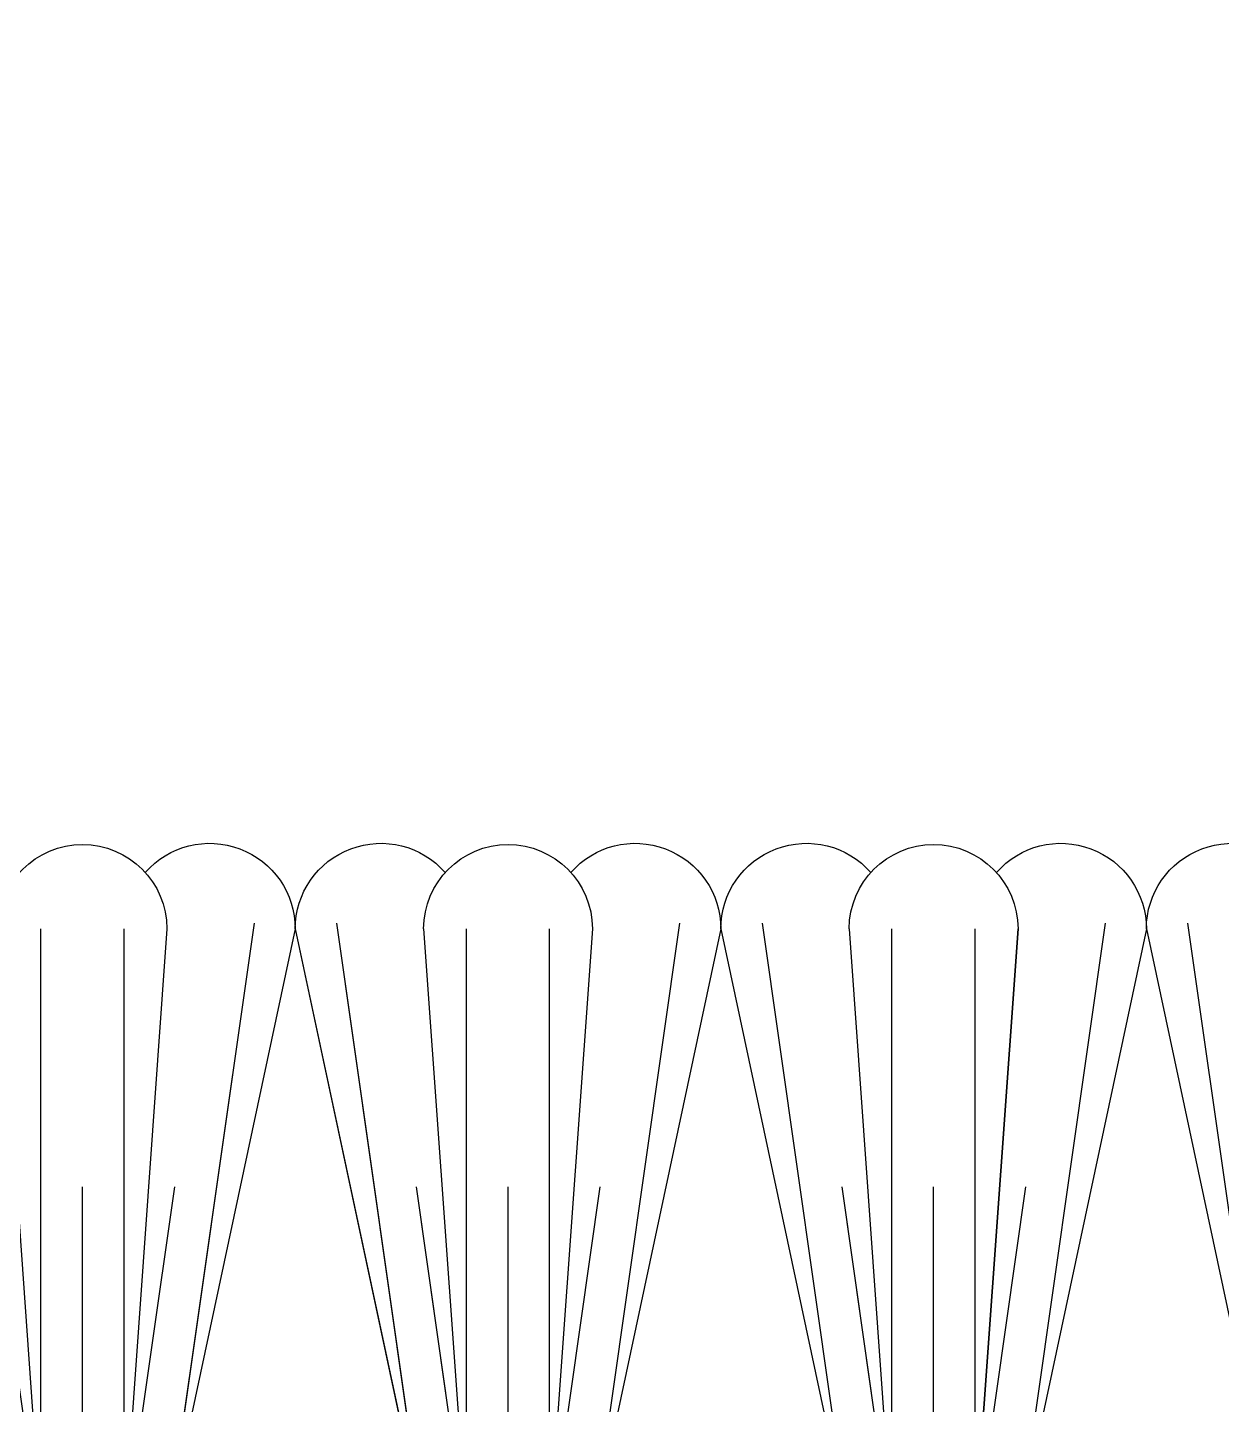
# Model space of a CAD drawing. Header units: inches. Extents: x -2.6 to 42.7, y -8.9 to 1.2.
# Drawn here: x 12.675 to 13.111, y -3.336 to -2.833 of the extents above; entities that cross this region are included whole.
import ezdxf

# ---------------------------------------------------------------- set-up
doc = ezdxf.new("R2010")
doc.units = ezdxf.units.IN
doc.header["$MEASUREMENT"] = 0
for name, color, linetype in [('Conditions', 1, 'Continuous'), ('Dimensions', 3, 'Continuous'), ('TEXT', 2, 'Continuous')]:
    doc.layers.add(name, color=color, linetype=linetype)
doc.styles.add('ARIAL', font='arial.ttf')
doc.dimstyles.new('Arial', dxfattribs={"dimtxt": 0.25, "dimasz": 0.25, "dimexe": 0.25, "dimexo": 0.25, "dimgap": 0.25, "dimtad": 0, "dimtih": 1, "dimtoh": 1, "dimdec": 4, "dimzin": 3, "dimdsep": 46, "dimlunit": 4, "dimtxsty": 'ARIAL', "dimcen": 0.25, "dimadec": 0, "dimazin": 0, "dimtfac": 1, "dimtdec": 4, "dimtofl": 0, "dimtmove": 0, "dimatfit": 3, "dimfxl": 0, "dimfrac": 2, "dimtolj": 1, "dimtzin": 0, "dimarcsym": 0})

# ---------------------------------------------------------------- blocks, each defined once
blk = doc.blocks.new('carpet-teeth2')
for points in [[(1.04847, 1.25266), (1.09523, 1.03348)], [(1.06352, 1.2548), (1.09508, 1.03348)], [(1.11097, 1.03348), (1.11097, 1.25266)], [(1.14137, 1.03348), (1.14137, 1.25266)], [(1.157, 1.25266), (1.14137, 1.03348)], [(1.20387, 1.25266), (1.15712, 1.03348)], [(1.18883, 1.2548), (1.15727, 1.03348)], [(1.20387, 1.25266), (1.25063, 1.03348)], [(1.21892, 1.2548), (1.25048, 1.03348)], [(1.25075, 1.25266), (1.26637, 1.03348)], [(1.26637, 1.03348), (1.26637, 1.25266)], [(1.29677, 1.03348), (1.29677, 1.25266)], [(1.3124, 1.25266), (1.29677, 1.03348)], [(1.35927, 1.25266), (1.31252, 1.03348)], [(1.34422, 1.2548), (1.31267, 1.03348)], [(1.35927, 1.25266), (1.40603, 1.03348)], [(1.37432, 1.2548), (1.40588, 1.03348)], [(1.40615, 1.25266), (1.42177, 1.03348)], [(1.42177, 1.03348), (1.42177, 1.25266)], [(1.4678, 1.25266), (1.45217, 1.03348)], [(1.45217, 1.03348), (1.45217, 1.25266)], [(1.49962, 1.2548), (1.46837, 1.03563)], [(1.51467, 1.25266), (1.46837, 1.03563)], [(1.51467, 1.25266), (1.56143, 1.03348)], [(1.52972, 1.2548), (1.56097, 1.03563)], [(1.56155, 1.25266), (1.57717, 1.03348)], [(1.57717, 1.03348), (1.57717, 1.25266)], [(1.6232, 1.25266), (1.60757, 1.03348)], [(1.60757, 1.03348), (1.60757, 1.25266)], [(1.09261, 1.15848), (1.11043, 1.03348)], [(1.12617, 1.03348), (1.12617, 1.15848)], [(1.15974, 1.15848), (1.14253, 1.03777)], [(1.24801, 1.15848), (1.26583, 1.03348)], [(1.28157, 1.03348), (1.28157, 1.15848)], [(1.31514, 1.15848), (1.29732, 1.03348)], [(1.40341, 1.15848), (1.42123, 1.03348)], [(1.43697, 1.03348), (1.43697, 1.15848)], [(1.47054, 1.15848), (1.45333, 1.03777)], [(1.55881, 1.15848), (1.57663, 1.03348)], [(1.59237, 1.03348), (1.59237, 1.15848)]]:
    blk.add_lwpolyline(points)
blk.add_lwpolyline([(1.09535, 1.25266), (1.11097, 1.03348)], close=True)
for centre, radius, start, end in [((1.07972, 1.25266), 0.03125, 41.211, 180), ((1.12617, 1.25266), 0.03082, 0, 180), ((1.17262, 1.25266), 0.03125, 0, 138.789), ((1.23512, 1.25266), 0.03125, 41.211, 180), ((1.32802, 1.25266), 0.03125, 0, 138.789), ((1.39052, 1.25266), 0.03125, 41.211, 180), ((1.43697, 1.25266), 0.03082, 0, 180), ((1.48342, 1.25266), 0.03125, 0, 138.789), ((1.54592, 1.25266), 0.03125, 41.211, 180), ((1.59237, 1.25266), 0.03082, 0, 180)]:
    blk.add_arc(centre, radius, start, end)
blk = doc.blocks.new('CARPET2')
at = {"layer": 'Conditions'}
for p in [(-3.20181, -0.97527), (-3.04641, -0.97527)]:
    blk.add_blockref('carpet-teeth2', p, dxfattribs=at)

msp = doc.modelspace()

# ---------------------------------------------------------------- block references
at = {"layer": 'Dimensions', "xscale": -1}
msp.add_blockref('CARPET2', (11.0854, -3.43987), dxfattribs=at)

# ---------------------------------------------------------------- leaders
at = {"layer": 'TEXT'}
msp.add_leader([(11.81968, -3.10317), (12.67876, -1.32475), (12.9442, -1.32475)], dimstyle='Arial', dxfattribs=at)

doc.saveas('drawing.dxf')
